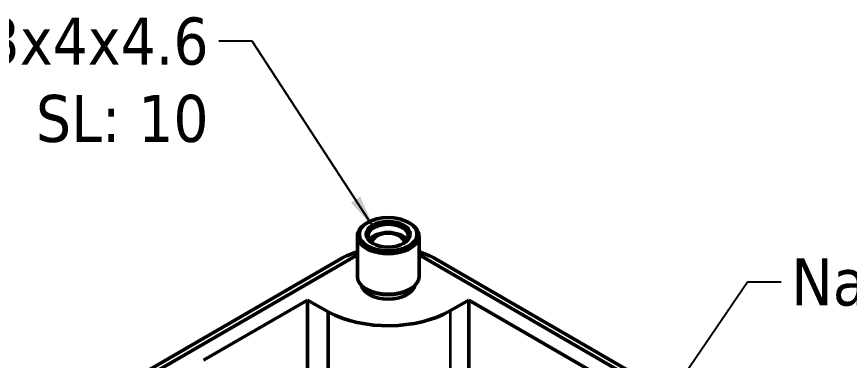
# Model space of a CAD drawing. Header units: millimetres. Extents: x -86 to 841, y -58 to 594.
# Drawn here: x 219.5 to 281.6, y 283 to 308.6 of the extents above; entities that cross this region are included whole.
import ezdxf

# ---------------------------------------------------------------- set-up
doc = ezdxf.new("R2010")
doc.units = ezdxf.units.MM
for name, color, linetype, lineweight in [('Symbol (ISO)', 7, 'Continuous', 25), ('Visible (ISO)', 7, 'Continuous', 50), ('Visible Narrow (ISO)', 7, 'Continuous', 35)]:
    doc.layers.add(name, color=color, linetype=linetype, lineweight=lineweight)
doc.styles.add('Note Text (ISO)', font='tahoma.ttf')
doc.dimstyles.new('Default - Method 1b (ISO)$7', dxfattribs={"dimtxt": 3.5, "dimasz": 2.5, "dimexe": 3.175, "dimexo": 0, "dimgap": 0.762, "dimtad": 1, "dimtoh": 1, "dimrnd": 1e-08, "dimtxsty": 'Note Text (ISO)', "dimcen": 0.09, "dimdle": 10, "dimclrd": 256, "dimclre": 256, "dimclrt": 256, "dimazin": 2, "dimtfac": 1, "dimtmove": 0, "dimatfit": 3, "dimfxl": 1, "dimtolj": 1, "dimlwd": -1, "dimlwe": -1, "dimarcsym": 0})

msp = doc.modelspace()

# ---------------------------------------------------------------- linework, layer by layer
at = {"layer": 'Visible (ISO)'}
for p, q in [((245.68, 293.26), (245.573, 293.199)), ((248.72, 293.26), (248.826, 293.199)), ((244.9, 289.239), (244.9, 292.26)), ((249.5, 289.239), (249.5, 292.26)), ((244.725, 290.749), (185.419, 256.509)), ((316.569, 252.128), (249.675, 290.749)), ((243.664, 290.545), (184.358, 256.305)), ((316.931, 252.327), (250.735, 290.545)), ((245.68, 288.239), (245.573, 288.3)), ((248.72, 288.239), (248.826, 288.3)), ((245.7, 287.944), (245.7, 288.227)), ((248.7, 287.944), (248.7, 288.227)), ((233.411, 282.993), (241.191, 287.484)), ((241.191, 266.255), (241.191, 287.484)), ((242.729, 286.596), (241.191, 287.484)), ((253.21, 287.484), (251.847, 286.697)), ((253.21, 287.484), (315.964, 251.252)), ((253.21, 287.484), (253.21, 274.811)), ((242.729, 265.367), (242.729, 286.596))]:
    msp.add_line(p, q, dxfattribs=at)
for major_axis in [(2.15, 0), (1.65, 0)]:
    msp.add_ellipse((247.2, 292.382), major_axis=major_axis, ratio=0.57735, dxfattribs=at)
for centre, major_axis, start_param, end_param in [((247.2, 292.26), (-2.3, 0), 5.497787, 10.210176), ((247.2, 292.26), (-1.5, 0), 2.405022, 7.019756), ((247.2, 291.645), (1.5, 0), 0.363062, 2.77853), ((247.2, 291.77), (-1.193, 0), 3.089178, 6.3356), ((247.2, 288.504), (5, 0), 2.048792, 2.356194), ((247.2, 289.321), (-3.5, 0), 5.429411, 5.497787), ((247.2, 288.504), (5, 0), 0.785398, 1.092801), ((247.2, 289.321), (-3.5, 0), 3.926991, 3.995367), ((247.2, 289.239), (2.3, 0), 3.141593, 6.283185), ((247.2, 288.708), (2, 0), 3.262914, 6.161864), ((247.2, 289.116), (2.15, 0), 3.926991, 5.497787), ((247.2, 289.321), (-6.5, 0), 0.812413, 2.367451)]:
    msp.add_ellipse(centre, major_axis=major_axis, ratio=0.57735, start_param=start_param, end_param=end_param, dxfattribs=at)
at = {"layer": 'Visible Narrow (ISO)'}
msp.add_line((251.847, 274.023), (251.847, 286.697), dxfattribs=at)

# ---------------------------------------------------------------- texts
at = {"layer": 'Symbol (ISO)', "insert": (233.803, 308.524), "char_height": 3.5, "width": 34.44692, "attachment_point": 3, "line_spacing_factor": 0.987884, "style": 'Note Text (ISO)'}
msp.add_mtext('\\fTahoma|b0|i0;Insert M3x4x4.6\\P\\fTahoma|b0|i0;SL: 10', dxfattribs=at)
at = {"layer": 'Symbol (ISO)', "insert": (277.282, 290.577), "char_height": 3.5, "width": 37.78809, "attachment_point": 1, "style": 'Note Text (ISO)'}
msp.add_mtext('\\fTahoma|b0|i0;Nam châm D20x3', dxfattribs=at)

# ---------------------------------------------------------------- leaders
at = {"layer": 'Symbol (ISO)', "annotation_type": 0, "has_hookline": 1}
for points, hookline_direction, text_width in [([(246.139, 292.872), (237.065, 306.774), (234.565, 306.774)], 1, 34.081), ([(248.895, 252.28), (274.02, 288.827), (276.52, 288.827)], 0, 37.172)]:
    msp.add_leader(points, dimstyle='Default - Method 1b (ISO)$7', override={"dimtad": 0}, dxfattribs=dict(at, hookline_direction=hookline_direction, text_width=text_width))

doc.saveas('drawing.dxf')
